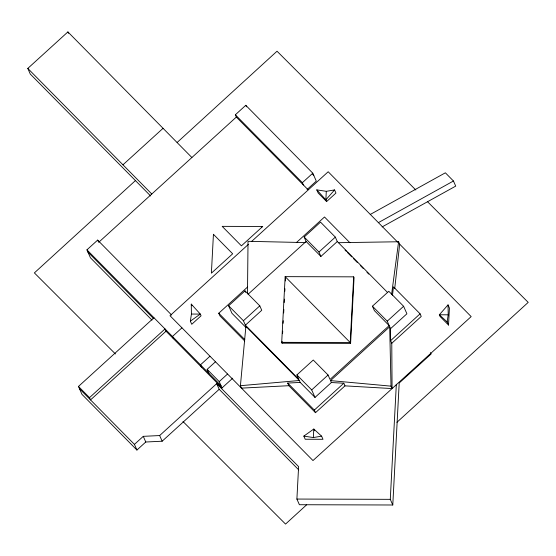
<?xml version="1.0" encoding="UTF-8"?>
<svg xmlns="http://www.w3.org/2000/svg" width="556" height="556" viewBox="0 0 556 556"><rect width="100%" height="100%" fill="white"/><g stroke="black" fill="none" stroke-linecap="round" stroke-linejoin="round"><path stroke-width="0.83" d="M247.489 293.867L248.025 241.311L305.758 242.597M281.704 342.343L285.159 276.645L353.679 276.846L354.054 277.694L350.593 343.399L282.08 343.191L281.704 342.343L350.217 342.545L350.593 343.399M282.08 343.191L282.17 341.467M282.58 333.683L282.712 331.091M283.122 323.307L283.261 320.715M283.671 312.938L283.852 309.477M284.213 302.561L284.401 299.107M284.811 291.323L284.943 288.731M285.353 280.954L285.492 278.354M430.511 352.546L431.129 353.957L399.201 383.014L392.779 504.994L299.392 504.723L296.897 499.059L298.607 466.63L216.687 383.647L159.648 435.55L143.274 436.342L134.434 444.39L136.929 450.047L145.769 442.006L162.15 441.214L219.182 389.304L216.687 383.647M303.833 436.112L313.341 437.551L313.792 429.03L303.833 436.112L305.216 439.247L322.987 439.296L321.604 436.161L313.792 429.03L314.55 430.754M326.302 191.32L325.858 199.833L326.615 201.557L335.949 193.064L334.566 189.93L326.302 191.32L316.795 189.874L318.178 193.008L326.615 201.557M353.679 276.846L350.217 342.545L285.159 276.645L285.534 277.493M392.779 504.994L390.284 499.337L396.338 384.279M448.525 325.051L449.422 308.017L448.039 304.883L439.33 314.786L440.088 316.51L448.525 325.051L447.142 321.917L439.33 314.786L448.212 314.814L448.039 304.883M344.977 385.864L315.502 412.684L288.856 385.697L241.492 388.13L240.421 385.704L245.891 326.337L299.364 380.506L300.212 382.431L315.009 397.422L331.383 382.521L343.816 383.237L344.977 385.864L392.07 388.575L391.772 343.274L390.618 340.647L390.541 328.686L389.693 326.768L330.535 380.603L331.383 382.521M392.494 295.382L393.446 286.84L420.093 313.827L421.246 316.454L391.772 343.274M394.704 288.606L399.674 244.174L398.603 241.756L338.646 242.694M391.605 294.332L398.603 241.756M190.36 321.159L191.431 314.057L191.257 304.118L200.32 314.077L201.077 315.801L191.744 324.294L190.36 321.159L200.32 314.077L191.431 314.057M447.142 321.917L448.212 314.814M334.566 189.93L325.858 199.833L316.795 189.874M135.539 180.478L34.375 272.899L115.433 353.964M177.155 142.461L277.034 51.208L415.818 189.999M306.669 504.772L285.541 524.079L182.987 421.517M396.942 422.296L528.2 302.381L427.488 201.668M150.627 195.976L30.295 74.08L27.8 68.416L67.901 31.921L191.883 157.522M122.952 164.812L163.054 128.318M151.976 320.11L90.433 257.769L86.938 249.846L97.654 240.095L171.644 315.05M308.135 189.791L236.342 117.059L235.348 114.793L245.78 105.299L312.799 173.194L316.294 181.117L307.093 189.499M98.655 242.36L236.342 117.059M136.929 450.047L81.968 394.364L78.472 386.441L153.963 317.74M303.368 184.953L302.367 182.688L312.799 173.194M262.703 226.473L241.415 245.842L222.178 226.355L262.703 226.473L261.306 227.237M248.456 244.313L169.997 315.711L312.979 460.556L471.168 316.6L399.674 244.174M251.646 241.408L328.186 171.755L397.86 242.34M166.015 331.202L90.524 399.903L89.523 397.637L165.014 328.943L166.015 331.202L222.011 387.935L219.224 381.611L207.138 369.365L215.422 361.824M181.909 327.873L172.45 336.477L173.451 338.736M244.737 341.002L219.912 315.857L218.758 313.23L247.594 286.993M296.313 242.652L324.509 217L349.939 242.757M246.148 327.665L231.942 313.271L228.627 305.765L245.001 290.864L259.798 305.856L261.751 310.276L245.377 325.177L298.85 379.345L296.897 374.925L313.271 360.024L328.068 375.015L330.021 379.435L389.179 325.601L387.226 321.18L372.43 306.189L388.804 291.288L403.6 306.28L406.909 313.786L390.541 328.686M337.277 241.54L320.909 256.441L306.106 241.45L304.16 237.03L320.527 222.129L335.331 237.12L337.277 241.54L387.713 292.637M248.226 294.131L306.106 241.45M245.377 325.177L243.424 320.756L259.798 305.856M320.909 256.441L318.956 252.021L335.331 237.12M209.918 356.25L200.466 364.854L201.467 367.12M219.224 381.611L227.508 374.07M221.434 388.456L232.728 378.184M315.009 397.422L311.701 389.916L328.068 375.015M387.226 321.18L403.6 306.28M315.502 412.684L314.342 410.064L343.816 383.237M390.618 340.647L420.093 313.827M370.254 214.463L445.363 172.805L453.453 181.006L455.712 186.114L382.118 226.931M378.344 222.657L453.453 181.006M313.341 437.551L321.604 436.161M240.421 385.704L299.364 380.506M288.856 385.697L287.702 383.07L300.212 382.431M296.897 499.059L390.284 499.337M330.535 380.603L391.007 386.156L392.07 388.575M312.583 174.223L313.799 175.46M235.348 114.793L302.367 182.688M345.081 250.096L346.298 251.326M347.514 252.556L351.767 256.865M353.588 258.714L357.237 262.404M360.274 265.483L363.311 268.562M366.96 272.252L368.781 274.101M304.16 237.03L318.956 252.021M389.179 325.601L374.376 310.609L372.43 306.189M27.8 68.416L151.781 194.016M228.627 305.765L243.424 320.756M296.897 374.925L311.701 389.916M218.758 313.23L244.793 339.605M287.702 383.07L314.342 410.064M86.938 249.846L221.017 385.669M87.938 252.111L153.741 318.776M219.182 389.304L298.676 469.834M78.472 386.441L89.523 397.637M79.466 388.707L134.434 444.39M245.78 105.299L246.447 106.808M245.001 290.864L245.648 292.338M191.257 304.118L191.952 305.689M67.901 31.921L68.527 33.339M207.138 369.365L208.931 373.423M97.654 240.095L98.322 241.603M159.648 435.55L162.15 441.214M143.274 436.342L145.769 442.006M389.693 326.768L391.007 386.156M213.435 234.305L211.391 273.163L232.672 253.8L213.435 234.305"/></g></svg>
